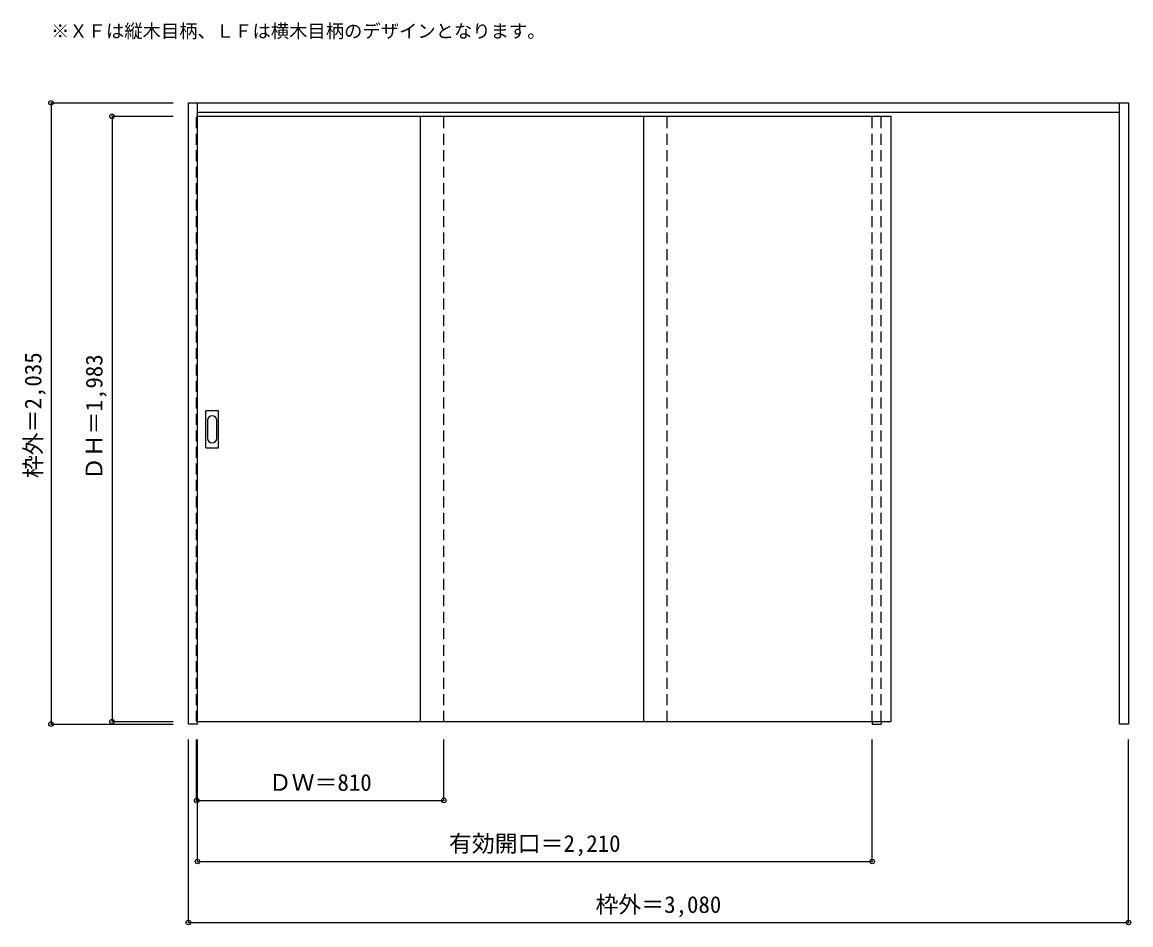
# Model space of a CAD drawing. Units: millimetres, scale not verified. Extents: x -1398 to 2234, y -1354 to 1603.
import ezdxf
from ezdxf.enums import TextEntityAlignment as Align

# ---------------------------------------------------------------- set-up
doc = ezdxf.new("R2010")
doc.units = ezdxf.units.MM
doc.header["$LTSCALE"] = 30
doc.header["$PDMODE"] = 32
doc.header["$PDSIZE"] = 15
doc.linetypes.add('DASHED1', pattern=[1.8, 1.2, -0.6])
for name, color, linetype in [('0-0', 3, 'Continuous'), ('0-1_寸法', 7, 'Continuous'), ('0-2_文字', 7, 'Continuous')]:
    doc.layers.add(name, color=color, linetype=linetype)
doc.styles.add('ＭＳ ゴシック', font='')
doc.styles.get('ＭＳ ゴシック').set_extended_font_data('MS Gothic')

msp = doc.modelspace()

# ---------------------------------------------------------------- linework, layer by layer
at = {"layer": '0-0'}
for p, q in [((-823.57, -696.52), (-823.57, 1338.48)), ((-823.57, 1308.48), (2196.43, 1308.48)), ((2196.43, -696.52), (2196.43, 1338.48)), ((-94.57, 1294.48), (-94.57, -688.52)), ((637.43, 1294.48), (637.43, -688.52)), ((-796.57, 209.48), (-796.57, 328.48)), ((-756.07, 329.98), (-795.07, 329.98)), ((-754.57, 209.48), (-754.57, 328.48)), ((-795.07, 207.98), (-756.07, 207.98)), ((-823.57, -688.52), (1447.43, -688.52)), ((1386.43, -688.52), (1386.43, -696.52)), ((1416.43, -688.52), (1416.43, -696.52)), ((1386.43, -696.52), (1416.43, -696.52)), ((2226.43, -696.52), (2196.43, -696.52))]:
    msp.add_line(p, q, dxfattribs=at)
at = {"layer": '0-0', "color": 4, "linetype": 'DASHED1'}
for p, q in [((1386.43, -688.52), (1386.43, 1308.48)), ((1416.43, -688.52), (1416.43, 1308.48)), ((-826.57, 1294.48), (-823.57, 1294.48)), ((-826.57, -688.52), (-826.57, 1294.48)), ((-16.57, -688.52), (-16.57, 1294.48)), ((715.43, -688.52), (715.43, 1294.48)), ((-823.57, -688.52), (-826.57, -688.52))]:
    msp.add_line(p, q, dxfattribs=at)
at = {"layer": '0-0', "color": 7}
for p, q in [((-790.57, 298.58), (-790.57, 239.38)), ((-760.57, 239.38), (-760.57, 298.58))]:
    msp.add_line(p, q, dxfattribs=at)
at = {"layer": '0-0'}
for points in [[(-823.57, -696.52), (-853.57, -696.52), (-853.57, 1338.48)], [(-853.57, 1338.48), (2226.43, 1338.48), (2226.43, -696.52)], [(-823.57, 1294.48), (1447.43, 1294.48), (1447.43, -688.52)]]:
    msp.add_lwpolyline(points, dxfattribs=at)
for centre, start, end in [((-795.07, 328.48), 90, 180), ((-756.07, 328.48), 0, 90), ((-795.07, 209.48), 180, 270), ((-756.07, 209.48), 270, 0)]:
    msp.add_arc(centre, 1.5, start, end, dxfattribs=at)
at = {"layer": '0-0', "color": 7}
for centre, start, end in [((-775.57, 298.58), 0, 180), ((-775.57, 239.38), 180, 0)]:
    msp.add_arc(centre, 15, start, end, dxfattribs=at)
at = {"layer": '0-1_寸法', "color": 4}
for p, q in [((-1303.57, 1338.48), (-903.57, 1338.48)), ((-1303.57, 1338.48), (-1303.57, -696.52)), ((-1103.57, 1294.48), (-1103.57, -688.52)), ((-1103.57, 1294.48), (-903.57, 1294.48)), ((-1103.57, -688.52), (-903.57, -688.52)), ((-1303.57, -696.52), (-903.57, -696.52)), ((-853.57, -1346.52), (-853.57, -746.52)), ((-826.57, -946.52), (-826.57, -746.52)), ((-823.57, -1146.52), (-823.57, -746.52)), ((-16.57, -946.52), (-16.57, -746.52)), ((1386.43, -1146.52), (1386.43, -746.52)), ((2226.43, -1346.52), (2226.43, -746.52)), ((-826.57, -946.52), (-16.57, -946.52)), ((-823.57, -1146.52), (1386.43, -1146.52)), ((-853.57, -1346.52), (2226.43, -1346.52))]:
    msp.add_line(p, q, dxfattribs=at)
at = {"layer": '0-1_寸法'}
for p in [(-1303.57, 1338.48), (-1103.57, 1294.48), (-1303.57, -696.52), (-1103.57, -688.52), (-826.57, -946.52), (-16.57, -946.52), (-823.57, -1146.52), (1386.43, -1146.52), (-853.57, -1346.52), (2226.43, -1346.52)]:
    msp.add_point(p, dxfattribs=at)

# ---------------------------------------------------------------- texts
at = {"layer": '0-1_寸法', "style": 'ＭＳ ゴシック'}
for s, p in [('枠外＝2,035', (-1318.57, 109.23)), ('ＤＨ＝1,983', (-1118.57, 102.73))]:
    msp.add_text(s, height=54.99, rotation=90, dxfattribs=at).set_placement(p, align=Align.BOTTOM_LEFT)
for s, p in [('ＤＷ＝810', (-590.32, -931.52)), ('有効開口＝2,210', (0.18, -1131.52)), ('枠外＝3,080', (480.18, -1331.52))]:
    msp.add_text(s, height=54.99, dxfattribs=at).set_placement(p, align=Align.BOTTOM_LEFT)
at = {"layer": '0-2_文字', "style": 'ＭＳ ゴシック'}
msp.add_text('※ＸＦは縦木目柄、ＬＦは横木目柄のデザインとなります。', height=43.99, dxfattribs=at).set_placement((-1303.57, 1538.48), align=Align.BOTTOM_LEFT)

doc.saveas('drawing.dxf')
